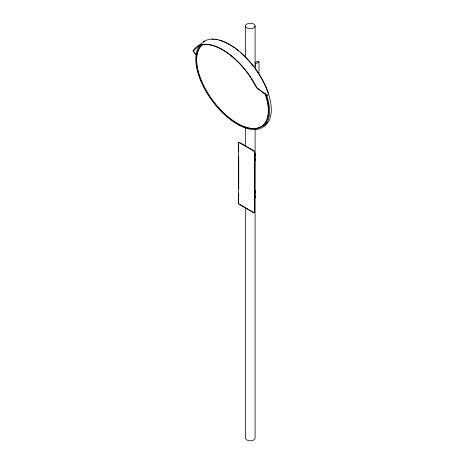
<?xml version="1.0" encoding="UTF-8"?>
<svg xmlns="http://www.w3.org/2000/svg" width="464" height="464" viewBox="0 0 464 464"><rect width="100%" height="100%" fill="white"/><g stroke="black" fill="none" stroke-linecap="round" stroke-linejoin="round"><path stroke-width="0.7" d="M266.696 95.323L266.736 95.41A51.73 25.711 53.9 0 1 237.411 124.259A51.73 25.711 53.9 0 1 196.069 54.613L193.355 51.075L198.093 46.417A51.73 25.711 53.9 0 1 249.818 76.282L256.499 87.534L266.986 95.485L268.755 94.198A52.113 25.903 53.9 0 0 237.852 50.112A52.113 25.903 53.9 0 0 203.267 42.073M197.873 46.104L204.949 40.942M254.806 62.721L257.595 61.115L259.022 61.938L259.022 73.266M255.119 64.189L259.022 61.938M238.734 151.635L238.554 142.982A1.264 0.731 60 0 1 239.447 142.465L253.721 150.707A1.264 0.731 60 0 1 254.614 152.25L254.794 160.904A5.185 2.993 0 0 0 255.49 159.372L255.49 154.222M238.734 156.786L238.734 188.72M238.734 193.871L238.554 202.727A1.264 0.731 60 0 0 239.447 204.276L253.721 212.512A1.264 0.731 60 0 0 254.614 212.002L254.794 160.904M268.755 94.198L268.505 94.122A51.73 25.711 53.9 0 1 263.645 126.44M199.804 45.605A51.684 25.688 53.9 0 0 196.11 54.572L193.012 50.883L193.355 51.075M256.499 87.534L266.986 95.485M255.49 191.307L255.49 196.458A5.185 2.993 0 0 1 254.794 197.954M255.101 25.967A4.797 2.767 0 0 1 247.909 28.368A4.797 2.767 0 0 1 247.909 23.571A4.797 2.767 0 0 1 255.101 25.967L255.101 67.245M255.101 129.526L255.101 155.597M255.101 159.222L255.101 192.531M255.101 196.15L255.101 438.033A4.797 2.767 0 0 1 250.305 440.8A4.797 2.767 0 0 1 245.508 438.033L245.508 207.739M245.508 25.967L245.508 57.832M245.508 127.356L245.508 146.183M255.177 153.195A5.185 2.993 0 0 1 254.794 155.718M255.177 190.281A5.185 2.993 0 0 1 254.794 192.804M264.724 92.748A50.454 25.079 53.9 0 1 253.408 128.696A50.454 25.079 53.9 0 1 207.199 92.713A50.454 25.079 53.9 0 1 202.751 44.486M266.162 122.415A50.454 25.079 53.9 0 1 265.304 123.453M266.452 122.432A50.454 25.079 53.9 0 1 265.547 123.418M211.99 39.428A51.684 25.688 53.9 0 1 213.945 39.44M215.308 39.556A51.684 25.688 53.9 0 1 216.711 39.753M218.869 40.206A51.684 25.688 53.9 0 1 234.163 47.635M235.306 48.447A51.684 25.688 53.9 0 1 238.705 51.081M240.839 52.89A51.684 25.688 53.9 0 1 254.4 67.663M255.252 68.811A51.684 25.688 53.9 0 1 256.482 70.545M256.882 71.125A51.684 25.688 53.9 0 1 268.244 93.409M193.012 50.883A52.113 25.903 53.9 0 1 256.836 87.731M255.177 65.117A5.185 2.993 0 0 1 254.794 67.64M265.466 93.867A50.466 25.085 53.9 0 1 229.848 118.245A50.466 25.085 53.9 0 1 202.484 44.683M253.541 150.806L239.267 142.57A1.264 0.731 60 0 0 238.374 143.08L238.374 202.832A1.264 0.731 60 0 0 239.267 204.375L253.541 212.616A1.264 0.731 60 0 0 254.434 212.1L254.434 152.354A1.264 0.731 60 0 0 253.541 150.806"/></g></svg>
